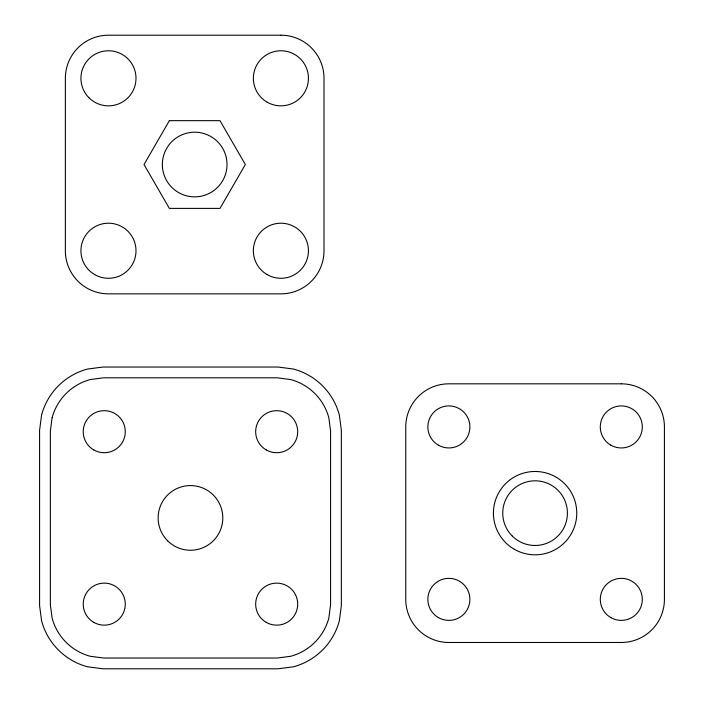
<?xml version="1.0" encoding="UTF-8"?>
<svg xmlns="http://www.w3.org/2000/svg" width="704" height="704" viewBox="0 0 704 704"><rect width="100%" height="100%" fill="white"/><g stroke="black" fill="none" stroke-linecap="round" stroke-linejoin="round"><path stroke-width="1.06" d="M41.606 414.911L39.582 430.285L39.582 605.546L41.606 620.919A64.847 64.847 0 0 0 87.463 666.776L102.837 668.8L278.098 668.8L293.471 666.776A64.847 64.847 0 0 0 339.328 620.919L341.352 605.546L341.352 430.285L339.328 414.911A64.847 64.847 0 0 0 293.471 369.054L278.098 367.039L102.837 367.039L87.463 369.054A64.847 64.847 0 0 0 41.606 414.911M52.105 417.727L50.362 430.989L50.362 604.842L52.105 618.103A53.979 53.979 0 0 0 90.279 656.278L103.541 658.02L277.394 658.02L290.655 656.278A53.979 53.979 0 0 0 328.83 618.103L330.572 604.842L330.572 430.989L328.83 417.727A53.979 53.979 0 0 0 290.655 379.562L277.394 377.81L103.541 377.81L90.279 379.562A53.979 53.979 0 0 0 52.105 417.727M169.356 120.657L144.03 164.525L169.356 208.393L220.009 208.393L245.335 164.525L220.009 120.657L169.356 120.657M280.905 35.2L108.469 35.2A43.111 43.111 0 0 0 65.358 78.311L65.358 250.747A43.111 43.111 0 0 0 108.469 293.858L280.905 293.858A43.111 43.111 0 0 0 324.007 250.747L324.007 78.311A43.111 43.111 0 0 0 280.905 35.2M621.306 383.821L448.87 383.821A43.111 43.111 0 0 0 405.759 426.932L405.759 599.368A43.111 43.111 0 0 0 448.87 642.479L621.306 642.479A43.111 43.111 0 0 0 664.418 599.368L664.418 426.932A43.111 43.111 0 0 0 621.306 383.821M93.738 622.336A21.014 21.014 0 0 0 125.268 604.138A21.014 21.014 0 0 0 93.738 585.939A21.014 21.014 0 0 0 93.738 622.336M266.182 449.9A21.014 21.014 0 0 0 297.704 431.702A21.014 21.014 0 0 0 266.182 413.494A21.014 21.014 0 0 0 266.182 449.9M93.738 449.9A21.014 21.014 0 0 0 125.268 431.702A21.014 21.014 0 0 0 93.738 413.494A21.014 21.014 0 0 0 93.738 449.9M266.182 622.336A21.014 21.014 0 0 0 297.704 604.138A21.014 21.014 0 0 0 266.182 585.939A21.014 21.014 0 0 0 266.182 622.336M167.605 540.778A32.331 32.331 0 0 0 221.698 526.284A32.331 32.331 0 0 0 182.098 486.684A32.331 32.331 0 0 0 167.605 540.778M438.363 617.566A21.014 21.014 0 0 0 469.885 599.368A21.014 21.014 0 0 0 438.363 581.17A21.014 21.014 0 0 0 438.363 617.566M610.799 445.13A21.014 21.014 0 0 0 642.321 426.932A21.014 21.014 0 0 0 610.799 408.725A21.014 21.014 0 0 0 610.799 445.13M438.363 445.13A21.014 21.014 0 0 0 469.885 426.932A21.014 21.014 0 0 0 438.363 408.725A21.014 21.014 0 0 0 438.363 445.13M610.799 617.566A21.014 21.014 0 0 0 642.321 599.368A21.014 21.014 0 0 0 610.799 581.17A21.014 21.014 0 0 0 610.799 617.566M512.222 536.008A32.331 32.331 0 0 0 566.315 521.514A32.331 32.331 0 0 0 526.715 481.914A32.331 32.331 0 0 0 512.222 536.008M514.246 549.234A41.677 41.677 0 0 0 576.761 513.146A41.677 41.677 0 0 0 514.246 477.057A41.677 41.677 0 0 0 514.246 549.234M178.517 192.526A32.331 32.331 0 0 0 227.014 164.525A32.331 32.331 0 0 0 178.517 136.523A32.331 32.331 0 0 0 178.517 192.526M94.697 274.595A27.535 27.535 0 0 0 136.004 250.747A27.535 27.535 0 0 0 94.697 226.899A27.535 27.535 0 0 0 94.697 274.595M88.994 97.786A27.535 27.535 0 0 0 135.062 85.439A27.535 27.535 0 0 0 101.341 51.709A27.535 27.535 0 0 0 88.994 97.786M267.133 102.159A27.535 27.535 0 0 0 308.44 78.311A27.535 27.535 0 0 0 267.133 54.463A27.535 27.535 0 0 0 267.133 102.159M267.133 274.595A27.535 27.535 0 0 0 308.44 250.747A27.535 27.535 0 0 0 267.133 226.899A27.535 27.535 0 0 0 267.133 274.595"/></g></svg>
